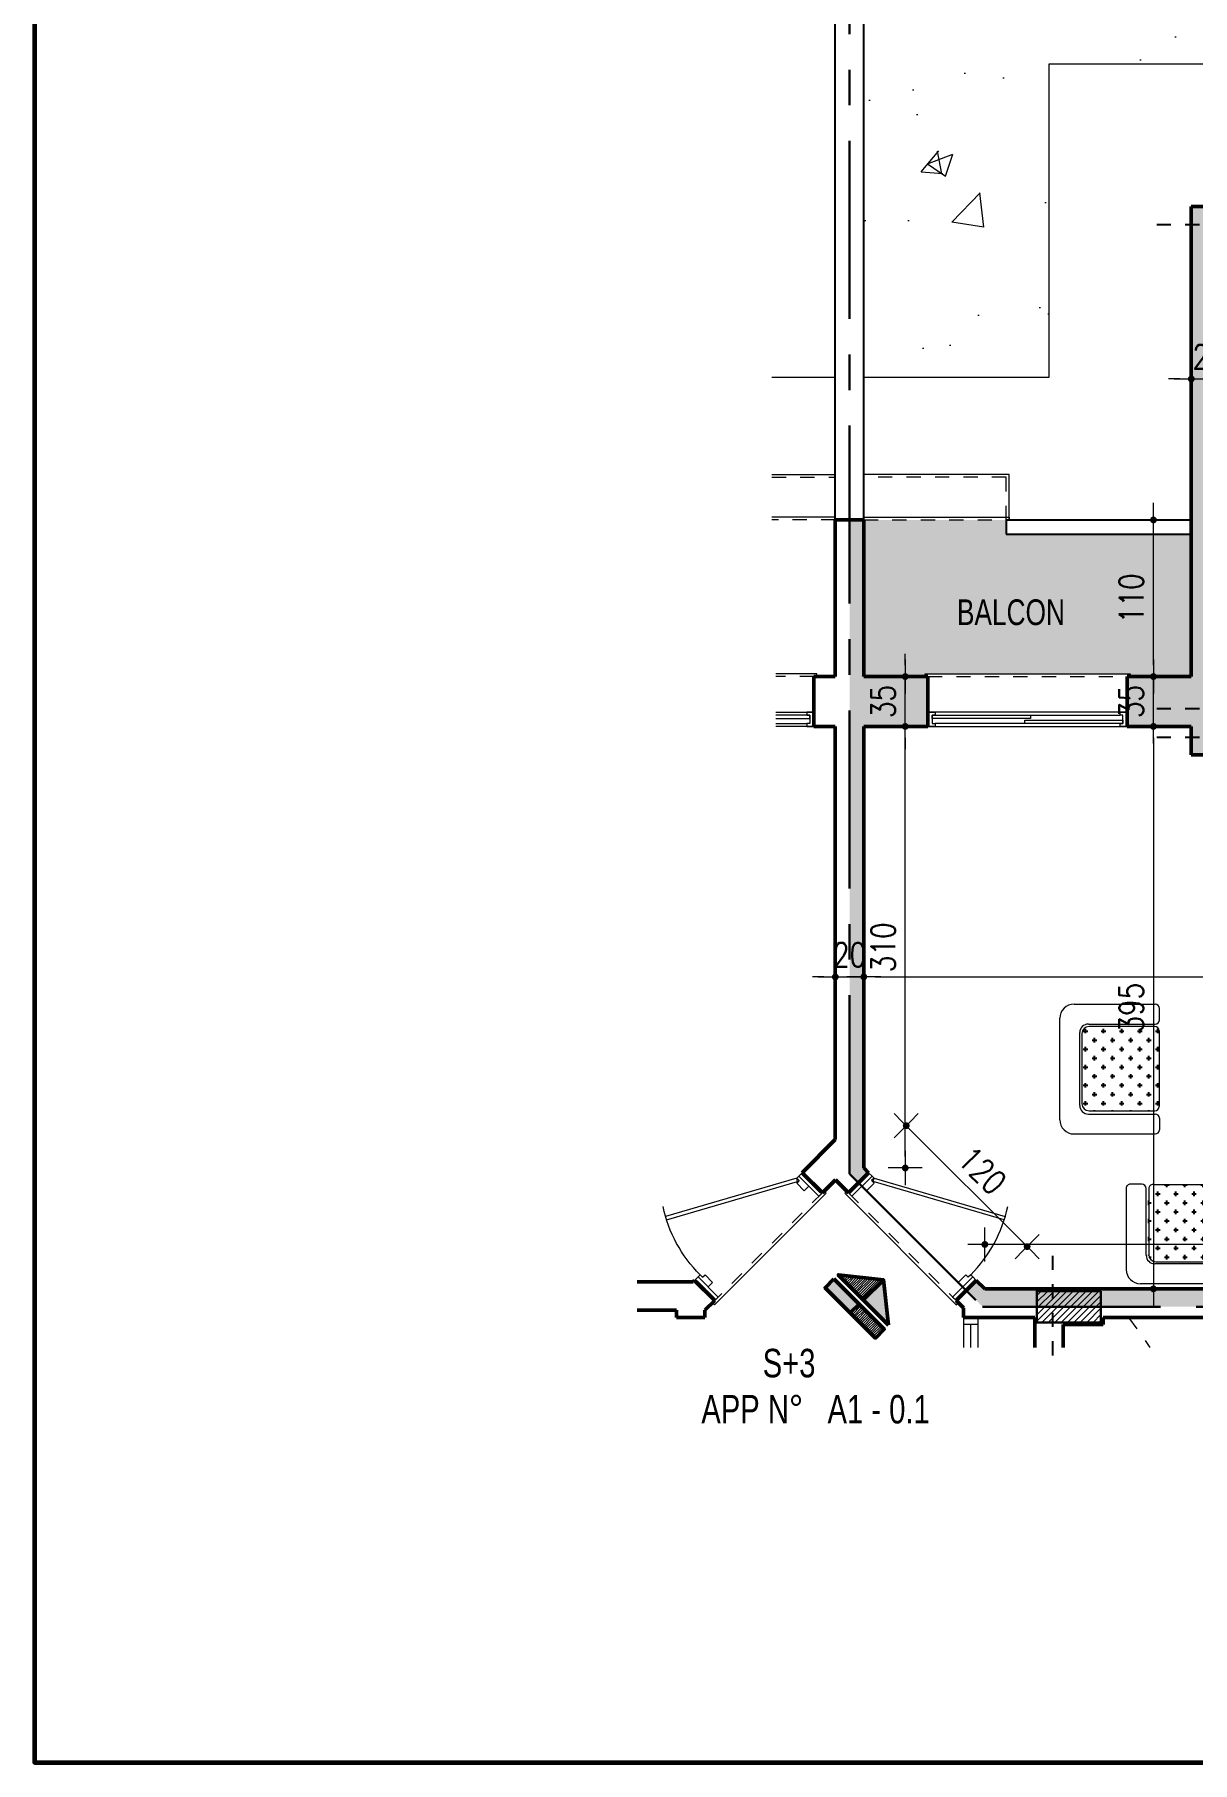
# Model space of a CAD drawing. Header units: millimetres. Extents: x 906 to 2482, y -1145 to -637.
# Drawn here: x 2029.32 to 2037.46, y -1144.77 to -1132.64 of the extents above; entities that cross this region are included whole.
import ezdxf

# ---------------------------------------------------------------- set-up
doc = ezdxf.new("R2010")
doc.units = ezdxf.units.MM
for name, pattern in [('AXES', [2, 1.25, -0.25, 0.25, -0.25]), ('CONTINOUS', [0]), ('DASHDOT2', [0.5, 0.25, -0.125, 0, -0.125]), ('HIDDEN', [0.375, 0.25, -0.125])]:
    doc.linetypes.add(name, pattern=pattern)
doc.layers.get('DEFPOINTS').update_dxf_attribs({"color": 255, "lineweight": 13})
for name, color, linetype, lineweight in [('A-signe', 7, 'Continuous', 9), ('APPUITS', 7, 'Continuous', 18), ('AXE LIMITE', 7, 'AXES', 30), ('DIM.', 4, 'Continuous', 25), ('ESCALIER', 7, 'Continuous', 20), ('GARD- CORP', 7, 'Continuous', 25), ('interrompu', 7, 'HIDDEN', 15), ('MENUISERIE', 7, 'Continuous', 13), ('MUR 0.25', 7, 'Continuous', 25), ('MUR 0.30', 7, 'Continuous', 30), ('MUR 0.5', 7, 'Continuous', 50), ('mur-fort', 7, 'Continuous', 60), ('POTEAUX ARCH', 7, 'Continuous', 30), ('POTEAUX HACHURE', 7, 'Continuous', 15), ('REVERS D EAU', 7, 'Continuous', 13), ('TEXTE', 7, 'Continuous', 20), ('vegetation', 3, 'Continuous', 15)]:
    doc.layers.add(name, color=color, linetype=linetype, lineweight=lineweight)
doc.layers.add('AXE', color=7, linetype='AXES')
doc.layers.add('TEINTE', color=254, linetype='Continuous')
doc.layers.add('HATCH', color=7, linetype='Continuous', lineweight=5, true_color=0xbababa)
doc.layers.add('MEUBLE', color=7, linetype='Continuous', lineweight=15, true_color=0x6a4f34)
doc.layers.add('teinte 5', color=7, linetype='Continuous', true_color=0x3d3d00)
doc.styles.add('atef', font='romans.shx', dxfattribs={"width": 0.8})
doc.styles.add('STYLE4', font='swisscl.ttf')
doc.dimstyles.new('COTEXT', dxfattribs={"dimscale": 0, "dimtxt": 0.17, "dimasz": 0.08, "dimexe": 0.015, "dimexo": 0.015, "dimgap": 0.07, "dimtad": 1, "dimdec": 0, "dimlfac": 100, "dimzin": 0, "dimdsep": 46, "dimtxsty": 'atef', "dimblk": 'SIG2', "dimcen": 0.15, "dimse1": 1, "dimse2": 1, "dimclrd": 256, "dimclre": 6, "dimclrt": 2, "dimadec": 0, "dimazin": 0, "dimtfac": 0.5, "dimtdec": 0, "dimtix": 1, "dimtmove": 2, "dimatfit": 1, "dimldrblk": 'SIG2', "dimfxl": 0.18, "dimtolj": 1, "dimtzin": 0, "dimlwd": 18, "dimarcsym": 0})
pattern_1 = [(45, (5303.534645, -15802.243348), (-0.008838834765, 0.008838834765), [])]
pattern_2 = [(0, (677.02708, -65.980405), (0.0635, 0.0635), [0.03175, -0.09525]), (90, (677.042953, -65.99628), (-0.0635, 0.0635), [0.03175, -0.09525])]

# ---------------------------------------------------------------- blocks, each defined once
blk = doc.blocks.new('SIG2')
at = {"layer": 'A-signe'}
for p, q in [((-1.5, 0), (-0.5, 0)), ((-0.5, 0), (0.5, 0)), ((0, 1.5), (0, 0.5)), ((0, 0.5), (0, -0.5)), ((0.5, 0), (1.5, 0)), ((0, -0.5), (0, -1.5))]:
    blk.add_line(p, q, dxfattribs=at)
at = {"layer": 'A-signe', "const_width": 0.3}
blk.add_lwpolyline([(-0.15, 0, 1), (0.15, 0, 1)], format="xyb", close=True, dxfattribs=at)
blk = doc.blocks.new('*D2210')
at = {"layer": 'DEFPOINTS', "color": 0, "transparency": 16777216}
for p in [(2037.698, -1134.605), (2037.448, -1134.707), (2037.698, -1135.059)]:
    blk.add_point(p, dxfattribs=at)
at = {"layer": 'DIM.', "lineweight": 18, "transparency": 16777216}
for p, q in [((2037.368, -1135.059), (2037.288, -1135.059)), ((2037.448, -1135.059), (2037.698, -1135.059)), ((2037.778, -1135.059), (2037.858, -1135.059))]:
    blk.add_line(p, q, dxfattribs=at)
at = {"layer": 'DIM.', "lineweight": 18, "transparency": 16777216, "xscale": 0.08, "yscale": 0.08, "zscale": 0.08}
blk.add_blockref('SIG2', (2037.448, -1135.059), dxfattribs=at)
at = {"layer": 'DIM.', "lineweight": 18, "transparency": 16777216, "xscale": 0.08, "yscale": 0.08, "zscale": 0.08, "rotation": 180}
blk.add_blockref('SIG2', (2037.698, -1135.059), dxfattribs=at)
at = {"layer": 'DIM.', "color": 2, "transparency": 16777216, "insert": (2037.573, -1134.904), "char_height": 0.17, "attachment_point": 5, "style": 'atef'}
blk.add_mtext('\\A1;25', dxfattribs=at)
blk = doc.blocks.new('*D1548')
at = {"layer": 'DEFPOINTS', "color": 0, "transparency": 16777216}
for p in [(2038.099, -1137.599), (2037.407, -1137.699), (2038.22, -1137.699)]:
    blk.add_point(p, dxfattribs=at)
at = {"layer": 'DIM.', "lineweight": 18, "transparency": 16777216}
for p, q in [((2038.22, -1137.519), (2038.22, -1137.439)), ((2038.22, -1137.599), (2038.22, -1137.699)), ((2038.22, -1137.779), (2038.22, -1137.859))]:
    blk.add_line(p, q, dxfattribs=at)
at = {"layer": 'DIM.', "lineweight": 18, "transparency": 16777216, "xscale": 0.08, "yscale": 0.08, "zscale": 0.08}
for p, rotation in [((2038.22, -1137.599), 270), ((2038.22, -1137.699), 90)]:
    blk.add_blockref('SIG2', p, dxfattribs=dict(at, rotation=rotation))
at = {"layer": 'DIM.', "color": 2, "transparency": 16777216, "insert": (2038.065, -1137.649), "char_height": 0.17, "attachment_point": 5, "rotation": 90, "style": 'atef'}
blk.add_mtext('\\A1;10', dxfattribs=at)
blk = doc.blocks.new('*D2225')
at = {"layer": 'DEFPOINTS', "color": 0, "transparency": 16777216}
for p in [(2037.223, -1137.499), (2037.182, -1141.449), (2037.223, -1141.449)]:
    blk.add_point(p, dxfattribs=at)
at = {"layer": 'DIM.', "lineweight": 18, "transparency": 16777216}
blk.add_line((2037.182, -1137.579), (2037.182, -1141.369), dxfattribs=at)
at = {"layer": 'DIM.', "lineweight": 18, "transparency": 16777216, "xscale": 0.08, "yscale": 0.08, "zscale": 0.08}
for p, rotation in [((2037.182, -1137.499), 90), ((2037.182, -1141.449), 270)]:
    blk.add_blockref('SIG2', p, dxfattribs=dict(at, rotation=rotation))
at = {"layer": 'DIM.', "color": 2, "transparency": 16777216, "insert": (2037.027, -1139.474), "char_height": 0.17, "attachment_point": 5, "rotation": 90, "style": 'atef'}
blk.add_mtext('\\A1;395', dxfattribs=at)
blk = doc.blocks.new('*D1549')
at = {"layer": 'DEFPOINTS', "color": 0, "transparency": 16777216}
for p in [(2037.592, -1141.449), (2036.784, -1141.649), (2038.22, -1141.649)]:
    blk.add_point(p, dxfattribs=at)
at = {"layer": 'DIM.', "lineweight": 18, "transparency": 16777216}
for p, q in [((2038.22, -1141.369), (2038.22, -1141.289)), ((2038.22, -1141.449), (2038.22, -1141.649)), ((2038.22, -1141.729), (2038.22, -1141.809))]:
    blk.add_line(p, q, dxfattribs=at)
at = {"layer": 'DIM.', "lineweight": 18, "transparency": 16777216, "xscale": 0.08, "yscale": 0.08, "zscale": 0.08}
for p, rotation in [((2038.22, -1141.449), 270), ((2038.22, -1141.649), 90)]:
    blk.add_blockref('SIG2', p, dxfattribs=dict(at, rotation=rotation))
at = {"layer": 'DIM.', "color": 2, "transparency": 16777216, "insert": (2038.065, -1141.549), "char_height": 0.17, "attachment_point": 5, "rotation": 90, "style": 'atef'}
blk.add_mtext('\\A1;20', dxfattribs=at)
blk = doc.blocks.new('PORTE')
at = {"layer": 'MENUISERIE'}
for p, q in [((0.02, 0), (0.862, 0.461)), ((0.874, 0.439), (0.033, -0.022)), ((0.033, -0.022), (0.02, 0))]:
    blk.add_line(p, q, dxfattribs=at)
for points in [[(0, 0), (0.02, 0), (0.02, -0.025), (0.045, -0.025), (0.045, -0.1), (0, -0.1)], [(1, 0), (0.98, 0), (0.98, -0.025), (0.955, -0.025), (0.955, -0.1), (1, -0.1)]]:
    blk.add_lwpolyline(points, dxfattribs=at)
blk.add_arc((0.02, 0), 0.96, 360, 32.9567, dxfattribs=at)
blk = doc.blocks.new('PORTE 1.00')
at = {"layer": 'MENUISERIE'}
blk.add_blockref('PORTE', (0, 0), dxfattribs=at)
blk = doc.blocks.new('*D2226')
at = {"layer": 'DEFPOINTS', "color": 0, "transparency": 16777216}
for p in [(2037.182, -1137.149), (2037.302, -1137.149), (2037.302, -1137.499)]:
    blk.add_point(p, dxfattribs=at)
at = {"layer": 'DIM.', "lineweight": 18, "transparency": 16777216}
for p, q in [((2037.182, -1137.069), (2037.182, -1136.989)), ((2037.182, -1137.499), (2037.182, -1137.149)), ((2037.182, -1137.579), (2037.182, -1137.659))]:
    blk.add_line(p, q, dxfattribs=at)
at = {"layer": 'DIM.', "lineweight": 18, "transparency": 16777216, "xscale": 0.08, "yscale": 0.08, "zscale": 0.08}
for p, rotation in [((2037.182, -1137.149), 270), ((2037.182, -1137.499), 90)]:
    blk.add_blockref('SIG2', p, dxfattribs=dict(at, rotation=rotation))
at = {"layer": 'DIM.', "color": 2, "transparency": 16777216, "insert": (2037.027, -1137.324), "char_height": 0.17, "attachment_point": 5, "rotation": 90, "style": 'atef'}
blk.add_mtext('\\A1;35', dxfattribs=at)
blk = doc.blocks.new('*D2227')
at = {"layer": 'DEFPOINTS', "color": 0, "transparency": 16777216}
for p in [(2037.182, -1136.049), (2037.448, -1136.049), (2037.302, -1137.149)]:
    blk.add_point(p, dxfattribs=at)
at = {"layer": 'DIM.', "lineweight": 18, "transparency": 16777216}
blk.add_line((2037.182, -1137.069), (2037.182, -1136.129), dxfattribs=at)
at = {"layer": 'DIM.', "lineweight": 18, "transparency": 16777216, "xscale": 0.08, "yscale": 0.08, "zscale": 0.08}
for p, rotation in [((2037.182, -1136.049), 90), ((2037.182, -1137.149), 270)]:
    blk.add_blockref('SIG2', p, dxfattribs=dict(at, rotation=rotation))
at = {"layer": 'DIM.', "color": 2, "transparency": 16777216, "insert": (2037.027, -1136.599), "char_height": 0.17, "attachment_point": 5, "rotation": 90, "style": 'atef'}
blk.add_mtext('\\A1;110', dxfattribs=at)
blk = doc.blocks.new('*D2228')
at = {"layer": 'DEFPOINTS', "color": 0, "transparency": 16777216}
for p in [(2035.998, -1141.137), (2035.998, -1141.449), (2040.148, -1141.449)]:
    blk.add_point(p, dxfattribs=at)
at = {"layer": 'DIM.', "lineweight": 18, "transparency": 16777216}
blk.add_line((2040.068, -1141.137), (2036.078, -1141.137), dxfattribs=at)
at = {"layer": 'DIM.', "lineweight": 18, "transparency": 16777216, "xscale": 0.08, "yscale": 0.08, "zscale": 0.08, "rotation": 180}
blk.add_blockref('SIG2', (2035.998, -1141.137), dxfattribs=at)
at = {"layer": 'DIM.', "lineweight": 18, "transparency": 16777216, "xscale": 0.08, "yscale": 0.08, "zscale": 0.08}
blk.add_blockref('SIG2', (2040.148, -1141.137), dxfattribs=at)
at = {"layer": 'DIM.', "color": 2, "transparency": 16777216, "insert": (2038.073, -1140.982), "char_height": 0.17, "attachment_point": 5, "style": 'atef'}
blk.add_mtext('\\A1;415', dxfattribs=at)
blk = doc.blocks.new('*D2229')
at = {"layer": 'DEFPOINTS', "color": 0, "transparency": 16777216}
for p in [(2035.446, -1140.303), (2035.148, -1140.6), (2035.998, -1141.449)]:
    blk.add_point(p, dxfattribs=at)
at = {"layer": 'DIM.', "lineweight": 18, "transparency": 16777216}
blk.add_line((2036.239, -1141.096), (2035.502, -1140.359), dxfattribs=at)
at = {"layer": 'DIM.', "lineweight": 18, "transparency": 16777216, "xscale": 0.08, "yscale": 0.08, "zscale": 0.08}
for p, rotation in [((2035.446, -1140.303), 135), ((2036.295, -1141.152), 315)]:
    blk.add_blockref('SIG2', p, dxfattribs=dict(at, rotation=rotation))
at = {"layer": 'DIM.', "color": 2, "transparency": 16777216, "insert": (2035.98, -1140.618), "char_height": 0.17, "attachment_point": 5, "rotation": 315, "style": 'atef'}
blk.add_mtext('\\A1;120', dxfattribs=at)
blk = doc.blocks.new('*D2230')
at = {"layer": 'DEFPOINTS', "color": 0, "transparency": 16777216}
for p in [(2035.148, -1137.499), (2035.439, -1137.499), (2035.148, -1140.6)]:
    blk.add_point(p, dxfattribs=at)
at = {"layer": 'DIM.', "lineweight": 18, "transparency": 16777216}
blk.add_line((2035.439, -1140.52), (2035.439, -1137.579), dxfattribs=at)
at = {"layer": 'DIM.', "lineweight": 18, "transparency": 16777216, "xscale": 0.08, "yscale": 0.08, "zscale": 0.08}
for p, rotation in [((2035.439, -1137.499), 90), ((2035.439, -1140.6), 270)]:
    blk.add_blockref('SIG2', p, dxfattribs=dict(at, rotation=rotation))
at = {"layer": 'DIM.', "color": 2, "transparency": 16777216, "insert": (2035.284, -1139.05), "char_height": 0.17, "attachment_point": 5, "rotation": 90, "style": 'atef'}
blk.add_mtext('\\A1;310', dxfattribs=at)
blk = doc.blocks.new('*D2231')
at = {"layer": 'DEFPOINTS', "color": 0, "transparency": 16777216}
for p in [(2035.148, -1139.258), (2034.948, -1139.648), (2035.148, -1139.648)]:
    blk.add_point(p, dxfattribs=at)
at = {"layer": 'DIM.', "lineweight": 18, "transparency": 16777216}
for p, q in [((2034.868, -1139.258), (2034.788, -1139.258)), ((2034.948, -1139.258), (2035.148, -1139.258)), ((2035.228, -1139.258), (2035.308, -1139.258))]:
    blk.add_line(p, q, dxfattribs=at)
at = {"layer": 'DIM.', "lineweight": 18, "transparency": 16777216, "xscale": 0.08, "yscale": 0.08, "zscale": 0.08}
blk.add_blockref('SIG2', (2034.948, -1139.258), dxfattribs=at)
at = {"layer": 'DIM.', "lineweight": 18, "transparency": 16777216, "xscale": 0.08, "yscale": 0.08, "zscale": 0.08, "rotation": 180}
blk.add_blockref('SIG2', (2035.148, -1139.258), dxfattribs=at)
at = {"layer": 'DIM.', "color": 2, "transparency": 16777216, "insert": (2035.048, -1139.103), "char_height": 0.17, "attachment_point": 5, "style": 'atef'}
blk.add_mtext('\\A1;20', dxfattribs=at)
blk = doc.blocks.new('*D2232')
at = {"layer": 'DEFPOINTS', "color": 0, "transparency": 16777216}
for p in [(2040.698, -1139.258), (2040.698, -1139.499), (2035.148, -1139.648)]:
    blk.add_point(p, dxfattribs=at)
at = {"layer": 'DIM.', "lineweight": 18, "transparency": 16777216}
blk.add_line((2035.228, -1139.258), (2040.618, -1139.258), dxfattribs=at)
at = {"layer": 'DIM.', "lineweight": 18, "transparency": 16777216, "xscale": 0.08, "yscale": 0.08, "zscale": 0.08, "rotation": 180}
blk.add_blockref('SIG2', (2035.148, -1139.258), dxfattribs=at)
at = {"layer": 'DIM.', "lineweight": 18, "transparency": 16777216, "xscale": 0.08, "yscale": 0.08, "zscale": 0.08}
blk.add_blockref('SIG2', (2040.698, -1139.258), dxfattribs=at)
at = {"layer": 'DIM.', "color": 2, "transparency": 16777216, "insert": (2037.923, -1139.103), "char_height": 0.17, "attachment_point": 5, "style": 'atef'}
blk.add_mtext('\\A1;555', dxfattribs=at)
blk = doc.blocks.new('*D2238')
at = {"layer": 'DEFPOINTS', "color": 0, "transparency": 16777216}
for p in [(2035.319, -1137.149), (2035.439, -1137.149), (2035.319, -1137.499)]:
    blk.add_point(p, dxfattribs=at)
at = {"layer": 'DIM.', "lineweight": 18, "transparency": 16777216}
for p, q in [((2035.439, -1137.069), (2035.439, -1136.989)), ((2035.439, -1137.499), (2035.439, -1137.149)), ((2035.439, -1137.579), (2035.439, -1137.659))]:
    blk.add_line(p, q, dxfattribs=at)
at = {"layer": 'DIM.', "lineweight": 18, "transparency": 16777216, "xscale": 0.08, "yscale": 0.08, "zscale": 0.08}
for p, rotation in [((2035.439, -1137.149), 270), ((2035.439, -1137.499), 90)]:
    blk.add_blockref('SIG2', p, dxfattribs=dict(at, rotation=rotation))
at = {"layer": 'DIM.', "color": 2, "transparency": 16777216, "insert": (2035.284, -1137.324), "char_height": 0.17, "attachment_point": 5, "rotation": 90, "style": 'atef'}
blk.add_mtext('\\A1;35', dxfattribs=at)
blk = doc.blocks.new('Sofa3P')
for p, q in [((-0.963, 0), (0.963, 0)), ((-1.062, -0.1), (-1.062, -0.67)), ((1.062, -0.1), (1.062, -0.67)), ((-0.923, -0.2), (-0.923, -0.67)), ((-0.908, -0.205), (-0.908, -0.667)), ((-0.863, -0.14), (0.863, -0.14)), ((-0.366, -0.155), (-0.858, -0.155)), ((-0.316, -0.667), (-0.316, -0.205)), ((-0.301, -0.205), (-0.301, -0.667)), ((0.242, -0.155), (-0.251, -0.155)), ((0.292, -0.667), (0.292, -0.205)), ((0.313, -0.205), (0.313, -0.667)), ((0.855, -0.155), (0.363, -0.155)), ((0.905, -0.667), (0.905, -0.205)), ((0.923, -0.2), (0.923, -0.67)), ((-0.953, -0.7), (-1.033, -0.7)), ((-0.346, -0.697), (-0.878, -0.697)), ((0.262, -0.697), (-0.271, -0.697)), ((0.875, -0.697), (0.343, -0.697)), ((0.953, -0.7), (1.033, -0.7))]:
    blk.add_line(p, q)
for centre, radius, start, end in [((-0.963, -0.1), 0.1, 90, 180), ((0.963, -0.1), 0.1, 0, 90), ((-0.863, -0.2), 0.06, 90, 180), ((-0.858, -0.205), 0.05, 90, 180), ((-0.366, -0.205), 0.05, 0, 90), ((-0.251, -0.205), 0.05, 90, 180), ((0.242, -0.205), 0.05, 0, 90), ((0.363, -0.205), 0.05, 90, 180), ((0.855, -0.205), 0.05, 0, 90), ((0.863, -0.2), 0.06, 0, 90), ((-1.033, -0.67), 0.03, 180, 270), ((-0.953, -0.67), 0.03, 270, 0), ((-0.878, -0.667), 0.03, 180, 270), ((-0.346, -0.667), 0.03, 270, 0), ((-0.271, -0.667), 0.03, 180, 270), ((0.262, -0.667), 0.03, 270, 0), ((0.343, -0.667), 0.03, 180, 270), ((0.875, -0.667), 0.03, 270, 0), ((0.953, -0.67), 0.03, 180, 270), ((1.033, -0.67), 0.03, 270, 0)]:
    blk.add_arc(centre, radius, start, end)
blk = doc.blocks.new('Sofa1P')
for p, q in [((-0.356, 0), (0.356, 0)), ((-0.456, -0.1), (-0.456, -0.67)), ((0.456, -0.1), (0.456, -0.67)), ((-0.316, -0.2), (-0.316, -0.67)), ((-0.294, -0.205), (-0.294, -0.667)), ((-0.256, -0.14), (0.256, -0.14)), ((0.249, -0.155), (-0.244, -0.155)), ((0.299, -0.667), (0.299, -0.205)), ((0.316, -0.2), (0.316, -0.67)), ((-0.346, -0.7), (-0.426, -0.7)), ((0.269, -0.697), (-0.264, -0.697)), ((0.346, -0.7), (0.426, -0.7))]:
    blk.add_line(p, q)
for centre, radius, start, end in [((-0.356, -0.1), 0.1, 90, 180), ((0.356, -0.1), 0.1, 0, 90), ((-0.256, -0.2), 0.06, 90, 180), ((-0.244, -0.205), 0.05, 90, 180), ((0.249, -0.205), 0.05, 0, 90), ((0.256, -0.2), 0.06, 0, 90), ((-0.426, -0.67), 0.03, 180, 270), ((-0.346, -0.67), 0.03, 270, 0), ((-0.264, -0.667), 0.03, 180, 270), ((0.269, -0.667), 0.03, 270, 0), ((0.346, -0.67), 0.03, 180, 270), ((0.426, -0.67), 0.03, 270, 0)]:
    blk.add_arc(centre, radius, start, end)

msp = doc.modelspace()

# ---------------------------------------------------------------- hatches: boundary and pattern name
at = {"layer": 'HATCH', "linetype": 'Continuous'}
h = msp.add_hatch(dxfattribs=at)
h.set_pattern_fill('ANSI31', color=256, scale=0.1, angle=360, style=0)
h.set_pattern_definition(pattern_1)
h.paths.add_polyline_path([(2034.968, -1141.35), (2035.144, -1141.526), (2035.286, -1141.385)])
h = msp.add_hatch(dxfattribs=at)
h.set_pattern_fill('ANSI31', color=256, scale=0.1, angle=360, style=0)
h.set_pattern_definition(pattern_1)
h.paths.add_polyline_path([(2035.115, -1141.556), (2035.053, -1141.618), (2035.23, -1141.794), (2035.292, -1141.732)])
at = {"layer": 'POTEAUX HACHURE'}
h = msp.add_hatch(dxfattribs=at)
h.set_pattern_fill('ANSI31', color=256, scale=0.01)
h.set_pattern_definition([(45, (934.640642, -241.38404), (-0.0224506403, 0.0224506403), [])])
h.paths.add_polyline_path([(2036.813, -1141.464), (2036.363, -1141.464), (2036.363, -1141.684), (2036.813, -1141.684)])
at = {"layer": 'TEINTE', "true_color": 0xd6d6d6}
h = msp.add_hatch(color=254, dxfattribs=at)
h.dxf.hatch_style = 1
h.paths.add_polyline_path([(2037.448, -1136.149), (2036.148, -1136.149), (2036.148, -1136.049), (2035.148, -1136.049), (2035.148, -1137.149), (2035.578, -1137.149), (2035.578, -1137.129), (2037.018, -1137.129), (2037.018, -1137.149), (2037.448, -1137.149)])
at = {"layer": 'TEINTE', "linetype": 'CONTINOUS'}
h = msp.add_hatch(dxfattribs=at)
h.set_pattern_fill('CROSS', color=33, scale=0.01)
h.set_pattern_definition(pattern_2)
h.paths.add_polyline_path([(2037.222, -1139.637, 0.414214), (2037.192, -1139.607), (2036.731, -1139.607, 0.414214), (2036.681, -1139.657), (2036.681, -1140.149, 0.414214), (2036.731, -1140.199), (2037.192, -1140.199, 0.414214), (2037.222, -1140.169)])
h = msp.add_hatch(dxfattribs=at)
h.set_pattern_fill('CROSS', color=33, scale=0.01)
h.set_pattern_definition(pattern_2)
h.paths.add_polyline_path([(2037.742, -1140.746, 0.414214), (2037.712, -1140.716), (2037.179, -1140.716, 0.414214), (2037.149, -1140.746), (2037.149, -1141.207, 0.414214), (2037.199, -1141.257), (2037.692, -1141.257, 0.414214), (2037.742, -1141.207)])
at = {"layer": 'teinte 5'}
h = msp.add_hatch(color=256, dxfattribs=at)
h.dxf.hatch_style = 1
h.paths.add_polyline_path([(2038.498, -1133.769), (2038.248, -1133.769), (2038.248, -1133.849), (2037.448, -1133.849), (2037.448, -1137.149), (2036.998, -1137.149), (2036.998, -1137.499), (2037.448, -1137.499), (2037.448, -1137.699), (2039.668, -1137.699), (2039.668, -1137.599), (2037.698, -1137.599), (2037.698, -1134.099), (2038.498, -1134.099)])
h = msp.add_hatch(color=256, dxfattribs=at)
h.dxf.hatch_style = 1
h.paths.add_polyline_path([(2035.598, -1137.149), (2035.148, -1137.149), (2035.148, -1136.049), (2035.048, -1136.049), (2035.048, -1140.637, 0.198912), (2035.051, -1140.644), (2035.111, -1140.703), (2035.181, -1140.633), (2035.148, -1140.6), (2035.148, -1137.499), (2035.598, -1137.499)])
h = msp.add_hatch(color=256, dxfattribs=at)
h.dxf.hatch_style = 1
h.paths.add_polyline_path([(2040.249, -1139.599), (2040.749, -1139.599), (2040.749, -1139.699), (2040.849, -1139.699), (2040.849, -1139.599), (2040.938, -1139.599), (2040.938, -1139.499), (2040.798, -1139.499), (2040.798, -1139.349), (2040.698, -1139.349), (2040.698, -1139.499), (2039.998, -1139.499), (2039.998, -1139.979), (2040.148, -1139.979), (2040.148, -1141.449), (2035.998, -1141.449), (2035.938, -1141.389), (2035.867, -1141.46), (2035.982, -1141.574), (2040.124, -1141.574), (2040.149, -1141.574), (2040.149, -1143.649), (2040.149, -1143.749), (2042.998, -1143.749), (2042.998, -1143.649), (2041.998, -1143.649), (2041.998, -1143.549), (2041.748, -1143.549), (2041.748, -1143.649), (2040.248, -1143.649), (2040.248, -1140.603), (2040.849, -1140.603), (2040.849, -1140.503), (2040.249, -1140.503)])
h = msp.add_hatch(color=256, dxfattribs=at)
h.dxf.hatch_style = 1
h.paths.add_polyline_path([(2035.321, -1141.703), (2035.286, -1141.385), (2035.144, -1141.526)])
h.paths.add_polyline_path([(2035.053, -1141.618), (2035.115, -1141.556), (2034.938, -1141.379), (2034.876, -1141.441)])
at = {"layer": 'vegetation'}
h = msp.add_hatch(dxfattribs=at)
h.set_pattern_fill('AR-CONC', color=256, scale=0.01)
h.set_pattern_definition([(50, (296.3624, -71.6543), (1.8218467, -0.1593909), [0.1905, -2.0955]), (355, (296.3624, -71.6543), (-0.3524342, 1.9105685), [0.1524, -1.6764058]), (100.45144, (296.5142, -71.6676), (1.4694125, 1.7511775), [0.1619001, -1.7809024]), (46.1842, (296.3624, -71.1463), (2.7107904, -0.4204233), [0.28575, -3.14325]), (96.63556, (296.5883, -71.1814), (2.3740413, 2.4742612), [0.2428502, -2.671356]), (351.18415, (296.3624, -71.1463), (2.3740413, 2.4742612), [0.2285997, -2.5145973]), (21, (296.6164, -71.2733), (1.5161439, -1.022652), [0.1905, -2.0955]), (326, (296.6164, -71.2733), (0.6180203, 1.8418797), [0.1524, -1.6764]), (71.451445, (296.7427, -71.3586), (2.1341642, 0.8192277), [0.1619001, -1.7808994]), (37.5, (296.3624, -71.65434), (0.03088603, 0.84555039), [0, -1.65608, 0, -1.7018, 0, -1.68275]), (7.5, (296.3624, -71.6543), (0.66819663, 1.00180575), [0, -0.97028, 0, -1.61798, 0, -0.64135]), (327.5, (295.796, -71.65434), (1.35590595, -0.05728744), [0, -0.635, 0, -1.9812, 0, -2.6289]), (317.5, (295.542, -71.6543), (1.4812918, 0.2542649), [0, -0.8255, 0, -1.31572, 0, -1.8669])])
h.paths.add_polyline_path([(2046.788, -1125.513), (2041.64, -1125.486), (2041.64, -1125.486), (2041.64, -1125.494), (2041.64, -1125.486), (2041.611, -1125.485), (2035.148, -1125.454), (2035.148, -1135.049), (2036.448, -1135.049), (2036.448, -1132.849), (2046.788, -1132.849)])

# ---------------------------------------------------------------- linework, layer by layer
at = {"layer": 'APPUITS'}
for points in [[(2034.818, -1137.149), (2034.818, -1137.129), (2034.53, -1137.129)], [(2035.578, -1137.149), (2035.578, -1137.129), (2037.018, -1137.129), (2037.018, -1137.149)], [(2034.869, -1140.763), (2034.883, -1140.777), (2034.1, -1141.56), (2034.085, -1141.546)], [(2035.028, -1140.763), (2035.014, -1140.777), (2035.797, -1141.56), (2035.812, -1141.546)]]:
    msp.add_lwpolyline(points, dxfattribs=at)
at = {"layer": 'AXE', "linetype": 'DASHDOT2', "ltscale": 0.1}
for p, q in [((2037.205, -1133.974), (2037.898, -1133.974)), ((2037.205, -1137.374), (2037.899, -1137.374)), ((2037.205, -1137.574), (2037.899, -1137.574)), ((2036.474, -1141.216), (2036.474, -1141.919)), ((2036.106, -1141.574), (2036.799, -1141.574))]:
    msp.add_line(p, q, dxfattribs=at)
at = {"layer": 'AXE LIMITE'}
msp.add_line((2035.048, -1140.637), (2035.048, -1125.454), dxfattribs=at)
msp.add_lwpolyline([(2035.051, -1140.644), (2035.982, -1141.574), (2040.124, -1141.574), (2040.149, -1141.574), (2040.149, -1143.649), (2040.149, -1143.749), (2046.898, -1143.749), (2046.998, -1143.749), (2046.998, -1139.749), (2046.988, -1139.749)], dxfattribs=at)
msp.add_arc((2035.058, -1140.637), 0.01, 180, 225, dxfattribs=at)
at = {"layer": 'ESCALIER'}
for points in [[(2034.502, -1135.729), (2034.948, -1135.729)], [(2036.168, -1136.049), (2036.168, -1135.729), (2035.148, -1135.729)], [(2034.948, -1136.029), (2034.502, -1136.029)], [(2035.148, -1136.029), (2036.168, -1136.029), (2036.168, -1136.049)]]:
    msp.add_lwpolyline(points, dxfattribs=at)
at = {"layer": 'GARD- CORP'}
for p, q in [((2036.148, -1136.049), (2037.449, -1136.049)), ((2036.148, -1136.049), (2036.148, -1136.149)), ((2036.148, -1136.149), (2037.449, -1136.149))]:
    msp.add_line(p, q, dxfattribs=at)
at = {"layer": 'interrompu', "ltscale": 0.2}
for p, q in [((2034.948, -1136.049), (2034.502, -1136.049)), ((2035.148, -1136.049), (2036.148, -1136.049)), ((2034.798, -1137.149), (2034.53, -1137.149)), ((2035.598, -1137.149), (2036.998, -1137.149)), ((2034.857, -1140.774), (2034.101, -1141.531)), ((2035.04, -1140.774), (2035.797, -1141.531)), ((2037.007, -1141.649), (2037.157, -1141.86))]:
    msp.add_line(p, q, dxfattribs=at)
for points in [[(2034.502, -1135.749), (2034.948, -1135.749)], [(2036.148, -1136.049), (2036.148, -1135.749), (2035.148, -1135.749)]]:
    msp.add_lwpolyline(points, dxfattribs=at)
at = {"layer": 'MENUISERIE'}
for p, q in [((2034.53, -1137.399), (2034.798, -1137.399)), ((2034.748, -1137.419), (2034.53, -1137.419)), ((2036.998, -1137.399), (2035.598, -1137.399)), ((2035.648, -1137.419), (2036.948, -1137.419)), ((2034.53, -1137.479), (2034.748, -1137.479)), ((2034.798, -1137.499), (2034.53, -1137.499)), ((2035.598, -1137.499), (2036.998, -1137.499)), ((2036.948, -1137.479), (2035.648, -1137.479)), ((2035.848, -1141.649), (2035.848, -1141.86)), ((2035.948, -1141.649), (2035.948, -1141.86)), ((2035.948, -1141.699), (2035.848, -1141.699)), ((2035.898, -1141.699), (2035.898, -1141.86))]:
    msp.add_line(p, q, dxfattribs=at)
at = {"layer": 'MENUISERIE', "extrusion": (0, 0, -1)}
msp.add_lwpolyline([(-2034.53, -1137.444), (-2034.768, -1137.444), (-2034.768, -1137.419), (-2034.768, -1137.419), (-2034.53, -1137.419)], dxfattribs=at)
for points in [[(-2034.798, -1137.399), (-2034.748, -1137.399), (-2034.748, -1137.419), (-2034.768, -1137.419), (-2034.768, -1137.479), (-2034.748, -1137.479), (-2034.748, -1137.499), (-2034.798, -1137.499), (-2034.798, -1137.499)], [(-2035.598, -1137.399), (-2035.648, -1137.399), (-2035.648, -1137.419), (-2035.628, -1137.419), (-2035.628, -1137.479), (-2035.648, -1137.479), (-2035.648, -1137.499), (-2035.598, -1137.499), (-2035.598, -1137.499)], [(-2036.318, -1137.419), (-2036.318, -1137.444), (-2035.628, -1137.444), (-2035.628, -1137.419), (-2035.628, -1137.419)], [(-2036.998, -1137.399), (-2036.998, -1137.499), (-2036.948, -1137.499), (-2036.948, -1137.479), (-2036.968, -1137.479), (-2036.968, -1137.419), (-2036.948, -1137.419), (-2036.948, -1137.399), (-2036.948, -1137.399)], [(-2036.968, -1137.454), (-2036.968, -1137.479), (-2036.278, -1137.479), (-2036.278, -1137.454), (-2036.278, -1137.454)]]:
    msp.add_lwpolyline(points, close=True, dxfattribs=at)
at = {"layer": 'MENUISERIE'}
for points in [[(2034.716, -1140.633), (2034.691, -1140.657), (2034.832, -1140.799), (2034.857, -1140.774), (2034.847, -1140.764), (2034.839, -1140.771), (2034.719, -1140.65), (2034.726, -1140.643)], [(2035.181, -1140.633), (2035.206, -1140.657), (2035.065, -1140.799), (2035.04, -1140.774), (2035.051, -1140.764), (2035.058, -1140.771), (2035.178, -1140.65), (2035.171, -1140.643)], [(2033.959, -1141.389), (2033.984, -1141.365), (2034.125, -1141.506), (2034.101, -1141.531), (2034.09, -1141.52), (2034.097, -1141.513), (2033.977, -1141.393), (2033.97, -1141.4)], [(2035.938, -1141.389), (2035.913, -1141.365), (2035.772, -1141.506), (2035.797, -1141.531), (2035.807, -1141.52), (2035.8, -1141.513), (2035.92, -1141.393), (2035.927, -1141.4)]]:
    msp.add_lwpolyline(points, close=True, dxfattribs=at)
at = {"layer": 'MUR 0.25'}
for p, q in [((2034.948, -1136.049), (2034.948, -1125.453)), ((2035.148, -1136.049), (2035.148, -1125.454))]:
    msp.add_line(p, q, dxfattribs=at)
at = {"layer": 'MUR 0.30', "linetype": 'Continuous', "lineweight": 50}
for p, q in [((2035.286, -1141.385), (2035.144, -1141.526)), ((2035.115, -1141.556), (2035.053, -1141.618))]:
    msp.add_line(p, q, dxfattribs=at)
for points in [[(2034.938, -1141.379), (2034.876, -1141.441), (2035.23, -1141.794), (2035.292, -1141.732)], [(2035.321, -1141.703), (2035.286, -1141.385), (2034.968, -1141.35)]]:
    msp.add_lwpolyline(points, close=True, dxfattribs=at)
at = {"layer": 'MUR 0.5'}
for p, q in [((2037.448, -1133.849), (2037.448, -1137.149)), ((2038.248, -1133.849), (2037.448, -1133.849)), ((2034.948, -1136.049), (2034.948, -1137.149)), ((2034.948, -1136.049), (2035.148, -1136.049)), ((2035.148, -1136.049), (2035.148, -1137.149)), ((2034.798, -1137.149), (2034.798, -1137.499)), ((2034.798, -1137.149), (2034.948, -1137.149)), ((2035.598, -1137.149), (2035.148, -1137.149)), ((2035.598, -1137.149), (2035.598, -1137.499)), ((2036.998, -1137.149), (2036.998, -1137.499)), ((2037.448, -1137.149), (2036.998, -1137.149)), ((2034.798, -1137.499), (2034.948, -1137.499)), ((2034.948, -1137.499), (2034.948, -1140.4)), ((2035.148, -1137.499), (2035.148, -1140.6)), ((2035.598, -1137.499), (2035.148, -1137.499)), ((2037.448, -1137.499), (2036.998, -1137.499)), ((2037.448, -1137.499), (2037.448, -1137.699)), ((2039.668, -1137.699), (2037.448, -1137.699)), ((2034.948, -1140.4), (2034.716, -1140.633)), ((2035.148, -1140.6), (2035.181, -1140.633)), ((2034.716, -1140.633), (2034.857, -1140.774)), ((2034.857, -1140.774), (2034.949, -1140.683)), ((2035.04, -1140.774), (2034.949, -1140.683)), ((2035.181, -1140.633), (2035.04, -1140.774)), ((2033.556, -1141.399), (2033.949, -1141.399)), ((2033.959, -1141.389), (2033.949, -1141.399)), ((2033.959, -1141.389), (2034.101, -1141.531)), ((2035.938, -1141.389), (2035.797, -1141.531)), ((2035.938, -1141.389), (2035.998, -1141.449)), ((2040.148, -1141.449), (2035.998, -1141.449)), ((2034.101, -1141.531), (2034.032, -1141.599)), ((2035.848, -1141.583), (2035.797, -1141.531)), ((2033.556, -1141.599), (2033.832, -1141.599)), ((2033.832, -1141.599), (2033.832, -1141.649)), ((2034.032, -1141.649), (2033.832, -1141.649)), ((2034.032, -1141.599), (2034.032, -1141.649)), ((2035.848, -1141.649), (2035.848, -1141.583)), ((2036.348, -1141.649), (2035.848, -1141.649)), ((2036.348, -1141.649), (2036.348, -1141.86)), ((2036.828, -1141.649), (2036.828, -1141.699)), ((2039.618, -1141.649), (2036.828, -1141.649)), ((2036.548, -1141.699), (2036.548, -1141.86)), ((2036.828, -1141.699), (2036.548, -1141.699))]:
    msp.add_line(p, q, dxfattribs=at)
at = {"layer": 'mur-fort'}
msp.add_lwpolyline([(2029.324, -1123.876), (2029.324, -1144.775), (2059.511, -1144.775), (2059.511, -1123.876)], close=True, dxfattribs=at)
msp.add_lwpolyline([(2053.337, -1123.876), (2029.324, -1123.876), (2029.324, -1144.775), (2053.337, -1144.775), (2053.337, -1128.082)], dxfattribs=at)
at = {"layer": 'POTEAUX ARCH'}
msp.add_lwpolyline([(2036.813, -1141.464), (2036.363, -1141.464), (2036.363, -1141.684), (2036.813, -1141.684)], close=True, dxfattribs=at)
at = {"layer": 'REVERS D EAU'}
msp.add_line((2034.948, -1135.049), (2034.502, -1135.049), dxfattribs=at)
msp.add_lwpolyline([(2046.788, -1132.849), (2036.448, -1132.849), (2036.448, -1135.049), (2035.148, -1135.049)], dxfattribs=at)

# ---------------------------------------------------------------- block references
at = {"layer": 'MENUISERIE', "xscale": -1, "rotation": 45}
msp.add_blockref('PORTE 1.00', (2034.691, -1140.657), dxfattribs=at)
at = {"layer": 'MENUISERIE', "rotation": 315}
msp.add_blockref('PORTE 1.00', (2035.206, -1140.657), dxfattribs=at)
at = {"layer": 'MEUBLE'}
for name, p, rotation in [('Sofa1P', (2036.525, -1139.905), 90), ('Sofa3P', (2038.054, -1141.413), 180)]:
    msp.add_blockref(name, p, dxfattribs=dict(at, rotation=rotation))

# ---------------------------------------------------------------- texts
at = {"layer": 'TEXTE', "style": 'STYLE4'}
for s, height, p in [('BALCON', 0.18, (2035.802, -1136.787)), ('S+3', 0.2, (2034.438, -1142.07)), (' APP N°   A1 - 0.1', 0.2, (2033.95, -1142.394))]:
    msp.add_text(s, height=height, dxfattribs=at).set_placement(p)

# ---------------------------------------------------------------- dimensions: what is measured, and where the dimension line sits
at = {"layer": 'DIM.'}
for base, p1, p2, picture, middle in [((2037.698, -1135.059), (2037.448, -1134.707), (2037.698, -1134.605), '*D2210', (2037.573, -1134.904)), ((2035.148, -1139.258), (2034.948, -1139.648), (2035.148, -1139.648), '*D2231', (2035.048, -1139.103)), ((2040.698, -1139.258), (2035.148, -1139.648), (2040.698, -1139.499), '*D2232', (2037.923, -1139.103)), ((2035.998, -1141.137), (2040.148, -1141.449), (2035.998, -1141.449), '*D2228', (2038.073, -1140.982))]:
    dim = msp.add_linear_dim(base=base, p1=p1, p2=p2, dimstyle='COTEXT', override={"dimscale": 1}, dxfattribs=at)
    dim.commit()
    dim.dimension.update_dxf_attribs({"geometry": picture, "text_midpoint": middle})
for base, p1, p2, picture, middle in [((2037.182, -1136.049), (2037.302, -1137.149), (2037.448, -1136.049), '*D2227', (2037.027, -1136.599)), ((2035.439, -1137.149), (2035.319, -1137.499), (2035.319, -1137.149), '*D2238', (2035.284, -1137.324)), ((2037.182, -1137.149), (2037.302, -1137.499), (2037.302, -1137.149), '*D2226', (2037.027, -1137.324)), ((2037.182, -1141.449), (2037.223, -1137.499), (2037.223, -1141.449), '*D2225', (2037.027, -1139.474)), ((2038.22, -1137.699), (2038.099, -1137.599), (2037.407, -1137.699), '*D1548', (2038.065, -1137.649)), ((2038.22, -1141.649), (2037.592, -1141.449), (2036.784, -1141.649), '*D1549', (2038.065, -1141.549))]:
    dim = msp.add_linear_dim(base=base, p1=p1, p2=p2, angle=90, dimstyle='COTEXT', override={"dimscale": 1}, dxfattribs=at)
    dim.commit()
    dim.dimension.update_dxf_attribs({"geometry": picture, "text_midpoint": middle})
for p1, p2, distance, picture, middle in [((2035.148, -1140.6), (2035.148, -1137.499), -0.29, '*D2230', (2035.284, -1139.05)), ((2035.998, -1141.449), (2035.148, -1140.6), -0.42, '*D2229', (2035.98, -1140.618))]:
    dim = msp.add_aligned_dim(p1=p1, p2=p2, distance=distance, dimstyle='COTEXT', override={"dimscale": 1}, dxfattribs=at)
    dim.commit()
    dim.dimension.update_dxf_attribs({"geometry": picture, "text_midpoint": middle})

doc.saveas('drawing.dxf')
